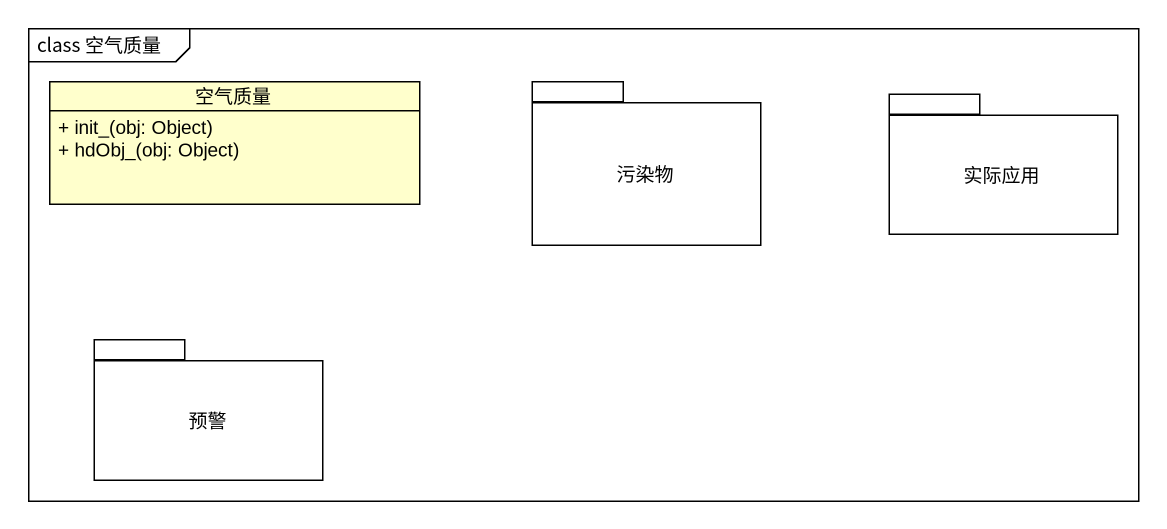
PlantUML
@startuml
mainframe class 空气质量
hide circle
hide empty members
skinparam classAttributeIconSize 0
class 空气质量 {
  + init_(obj: Object)
  + hdObj_(obj: Object)
}
package 污染物 {
}
package 实际应用 {
}
package 预警 {
}
@enduml
